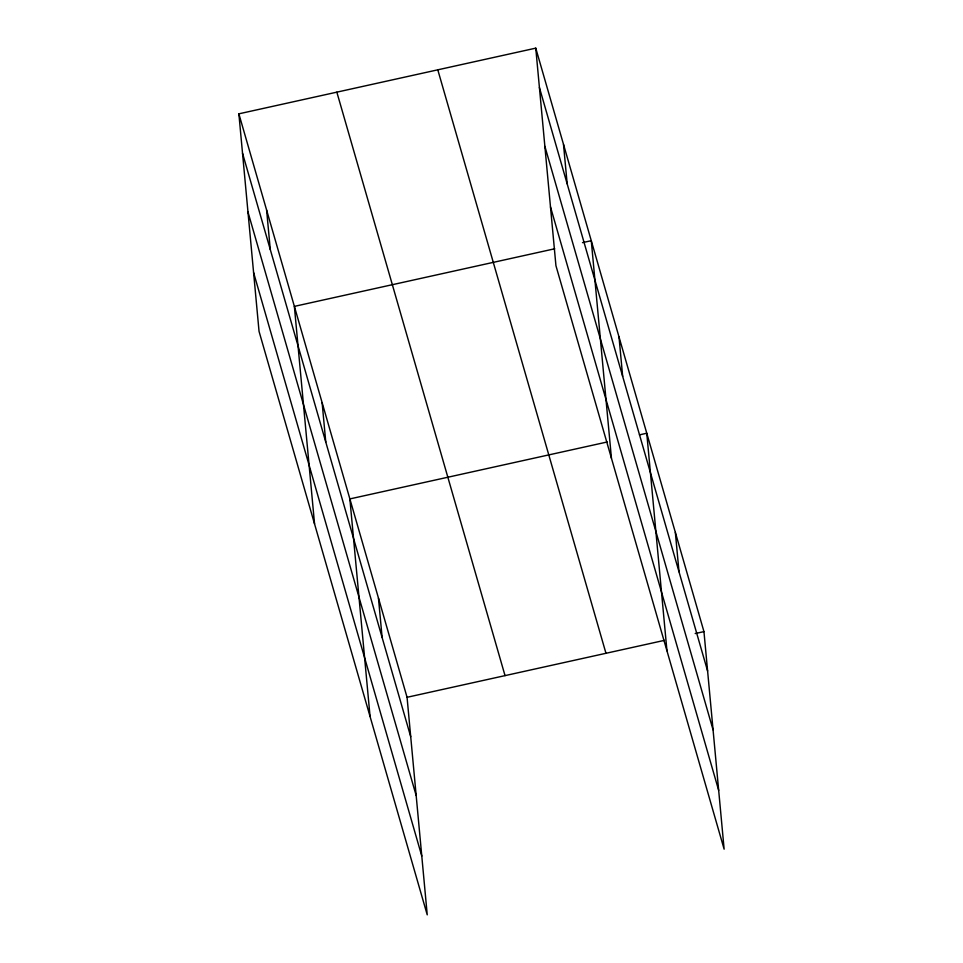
<?xml version="1.0" encoding="UTF-8"?>
<svg xmlns="http://www.w3.org/2000/svg" width="963" height="963" viewBox="0 0 963 963"><rect width="100%" height="100%" fill="white"/><g stroke="black" fill="none" stroke-linecap="round" stroke-linejoin="round"><path stroke-width="1.44" d="M238.872 113.827L407.06 697.296L427.235 914.85L259.047 331.38L238.872 113.827L535.765 48.15L703.953 631.62L724.128 849.173L555.94 265.704L535.765 48.15M554.712 248.779L294.365 306.378L314.552 523.932M582.495 242.64L591.27 240.69L611.445 458.244M607.28 441.969L349.87 498.918L370.057 716.472M639.456 434.855L646.763 433.242L666.95 650.795M407.06 697.296L664.47 640.347M695.178 633.558L703.953 631.62M539.412 87.549L707.6 671.006M544.877 146.34L713.053 729.81M550.487 206.913L718.675 790.382M437.792 69.83L605.968 653.287M336.845 92.159L505.033 675.629M242.52 153.225L410.707 736.695M247.973 212.016L416.16 795.486M253.594 272.589L421.782 856.059M675.352 532.431L679.011 571.817M619.016 336.966L622.664 376.364M563.511 144.426L567.171 183.813M378.459 598.107L382.118 637.506M322.124 402.642L325.771 442.041M266.619 210.103L270.278 249.501"/></g></svg>
